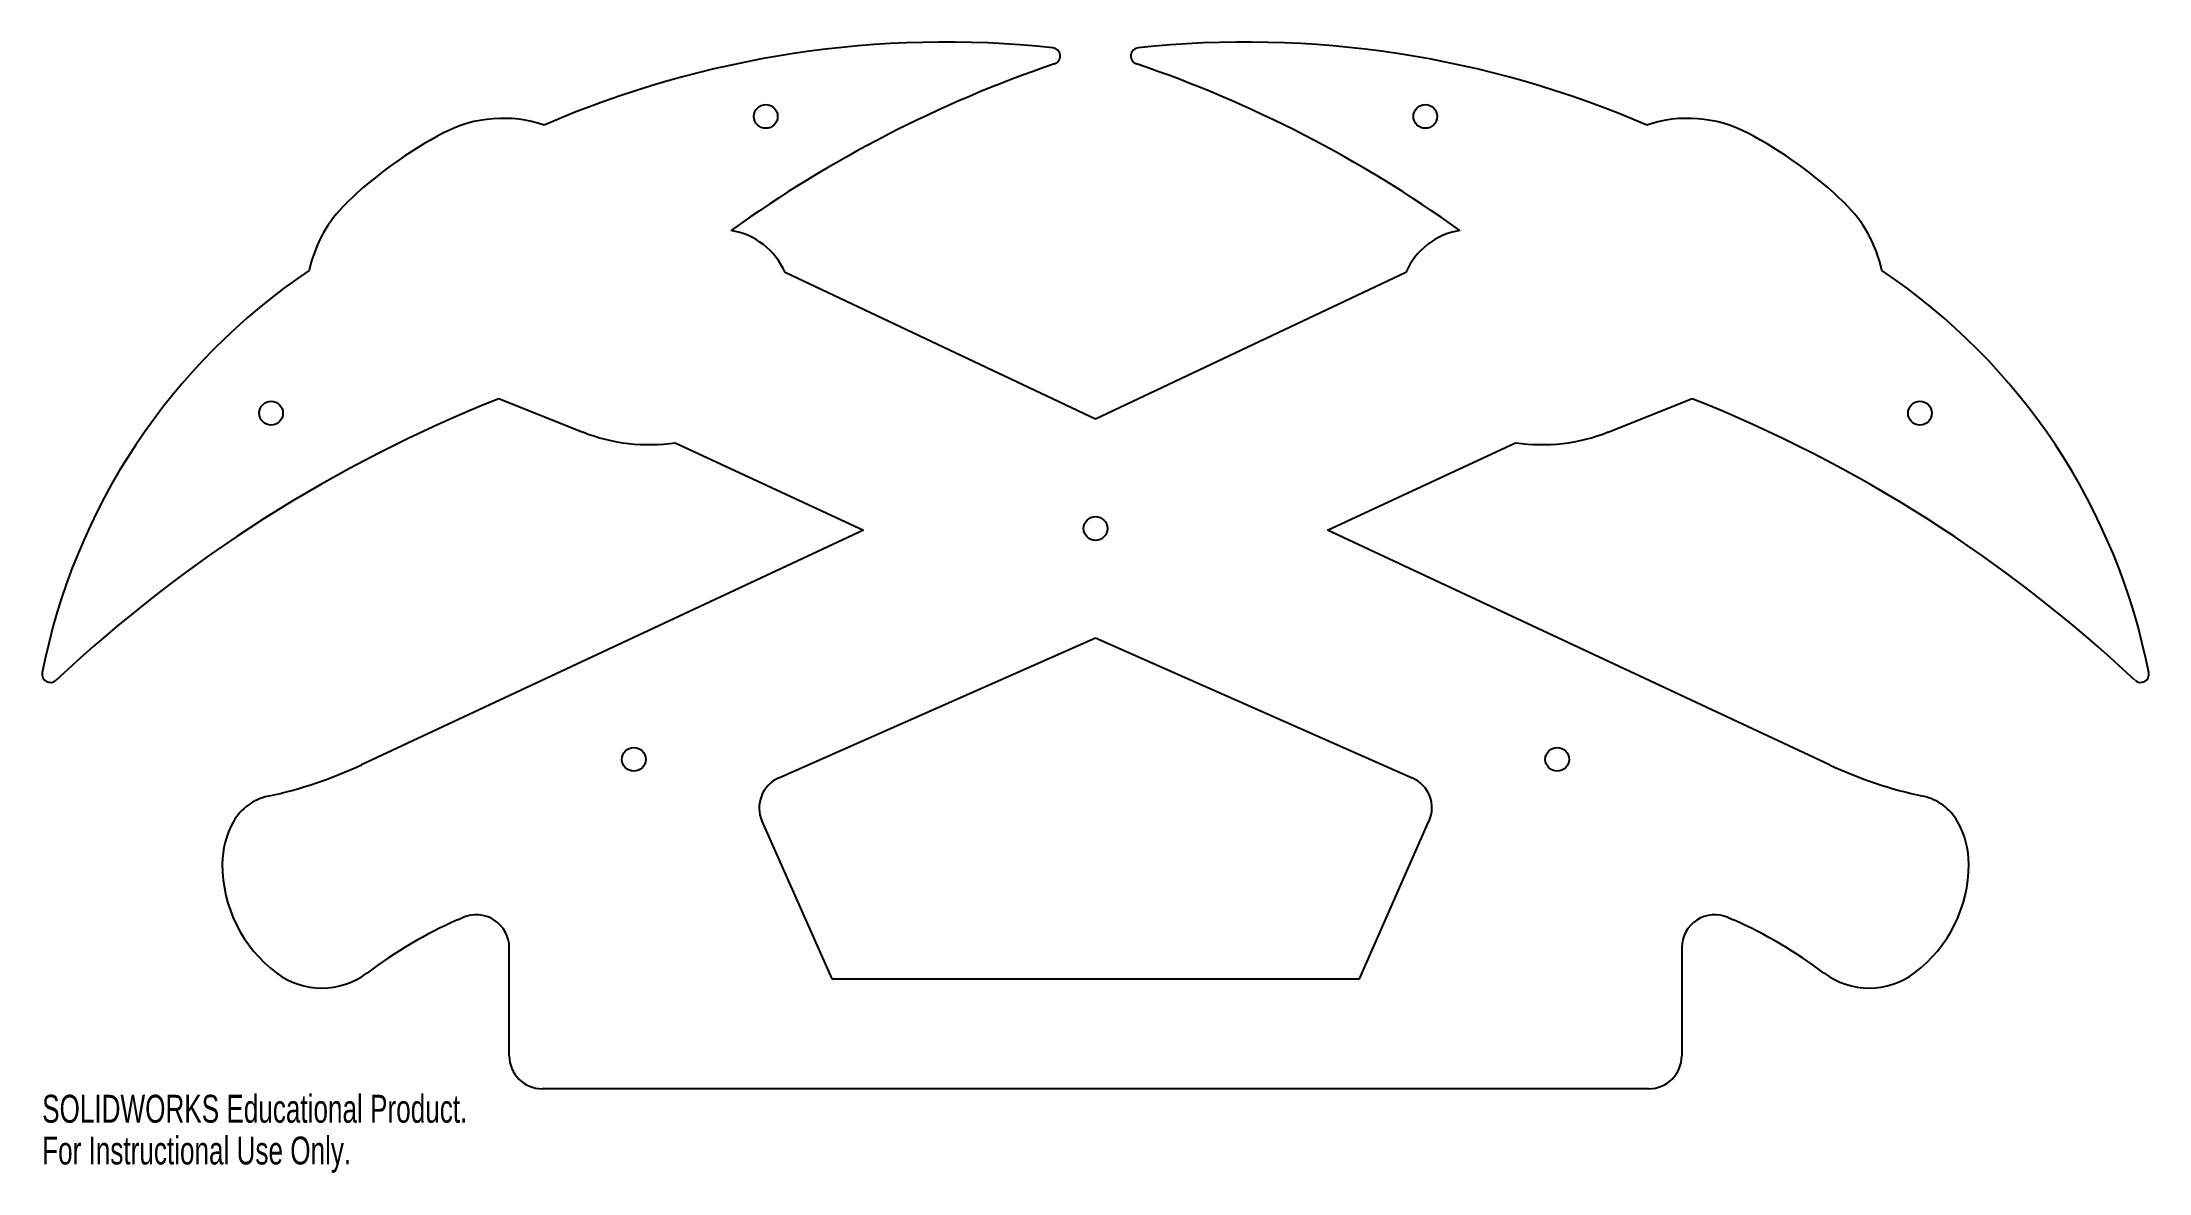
# Model space of a CAD drawing. Header units: inches. Extents: x 2.2 to 16.5, y 2.5 to 10.2.
import ezdxf

# ---------------------------------------------------------------- set-up
doc = ezdxf.new("R2010")
doc.units = ezdxf.units.IN
doc.header["$MEASUREMENT"] = 0
doc.styles.add('SLDTEXTSTYLE0', font='TXT', dxfattribs={"width": 0.7})

msp = doc.modelspace()

# ---------------------------------------------------------------- linework, layer by layer
at = {"color": 7, "linetype": 'Continuous', "lineweight": 25}
for p, q in [((9.357, 7.625), (7.239, 8.628)), ((11.475, 8.628), (9.357, 7.625)), ((5.286, 7.766), (5.858, 7.538)), ((12.855, 7.538), (13.427, 7.766)), ((6.49, 7.465), (7.774, 6.869)), ((10.94, 6.869), (12.223, 7.465)), ((7.774, 6.869), (4.348, 5.267)), ((14.365, 5.267), (10.94, 6.869)), ((7.196, 5.179), (9.357, 6.135)), ((9.357, 6.135), (11.518, 5.179)), ((7.081, 4.882), (7.557, 3.807)), ((11.157, 3.807), (11.632, 4.882)), ((5.003, 4.21), (5.041, 4.226)), ((13.673, 4.226), (13.711, 4.21)), ((5.357, 3.282), (5.357, 4.02)), ((13.357, 4.02), (13.357, 3.282)), ((7.557, 3.807), (11.157, 3.807)), ((13.132, 3.057), (5.582, 3.057))]:
    msp.add_line(p, q, dxfattribs=at)
for centre in [(7.107, 9.692), (11.607, 9.692), (3.732, 7.667), (14.982, 7.667), (9.357, 6.88), (6.207, 5.305), (12.507, 5.305)]:
    msp.add_circle(centre, 0.081, dxfattribs=at)
for centre, radius, start, end in [((8.335, 3.286), 6.913, 83.9332, 113.3553), ((9.06, 10.104), 0.0563, 288.811, 83.9332), ((9.654, 10.104), 0.0562, 96.0668, 251.189), ((10.378, 3.286), 6.913, 66.6447, 96.0668), ((11.8, 2.061), 8.441, 108.811, 125.7207), ((6.914, 2.061), 8.441, 54.2793, 71.189), ((5.314, 8.806), 0.873, 71.2505, 117.6548), ((13.399, 8.806), 0.873, 62.3452, 108.7495), ((6.249, 7.022), 2.887, 117.6548, 133.8979), ((12.465, 7.022), 2.887, 46.1021, 62.3452), ((4.869, 8.456), 0.896, 133.8979, 168.1425), ((13.845, 8.456), 0.896, 11.8575, 46.1021), ((6.792, 8.433), 0.487, 23.5275, 80.6105), ((11.921, 8.433), 0.487, 99.3895, 156.4725), ((6.392, 5.072), 4.301, 123.9233, 168.9409), ((12.322, 5.072), 4.301, 11.0591, 56.0767), ((8.835, -1.15), 9.596, 111.7016, 133.2074), ((9.879, -1.15), 9.596, 46.7926, 68.2984), ((6.31, 8.671), 1.219, 248.258, 278.5069), ((12.404, 8.671), 1.219, 261.4931, 291.742), ((2.226, 5.886), 0.0563, 168.9409, 313.2074), ((16.488, 5.886), 0.0563, 226.7926, 11.0591), ((3.085, 7.969), 2.982, 282.1139, 295.0651), ((7.287, 4.973), 0.225, 113.8521, 203.8521), ((11.427, 4.973), 0.225, 336.1479, 66.1479), ((15.629, 7.969), 2.982, 244.9349, 257.8861), ((3.786, 4.704), 0.357, 102.1139, 150.5265), ((14.928, 4.704), 0.357, 29.4735, 77.8861), ((3.988, 4.59), 0.589, 150.5265, 180.0226), ((14.726, 4.59), 0.589, 359.9774, 29.4735), ((4.33, 4.59), 0.931, 180.0226, 232.8796), ((14.384, 4.59), 0.931, 307.1204, 359.9774), ((6.253, 1.383), 3.09, 113.8521, 127.1204), ((5.132, 4.02), 0.225, 0, 113.8521), ((13.582, 4.02), 0.225, 66.1479, 180), ((12.461, 1.383), 3.09, 52.8796, 66.1479), ((4.078, 4.257), 0.513, 232.8796, 307.1204), ((14.636, 4.257), 0.513, 232.8796, 307.1204), ((5.582, 3.282), 0.225, 180, 270), ((13.132, 3.282), 0.225, 270, 0)]:
    msp.add_arc(centre, radius, start, end, dxfattribs=at)

# ---------------------------------------------------------------- texts
at = {"color": 7, "linetype": 'Continuous', "char_height": 0.1903, "attachment_point": 1, "style": 'SLDTEXTSTYLE0'}
for s, insert in [('SOLIDWORKS Educational Product.', (2.17, 3.016)), ('For Instructional Use Only.', (2.17, 2.731))]:
    msp.add_mtext(s, dxfattribs=dict(at, insert=insert))

doc.saveas('drawing.dxf')
